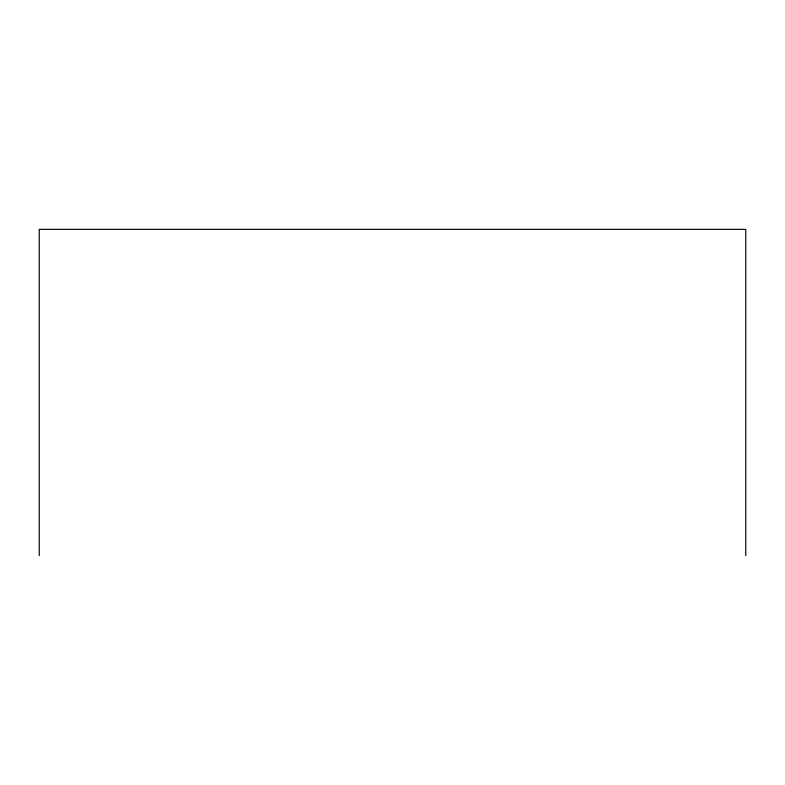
<?xml version="1.0" encoding="UTF-8"?>
<svg xmlns="http://www.w3.org/2000/svg" width="785" height="785" viewBox="0 0 785 785"><rect width="100%" height="100%" fill="white"/><g stroke="black" fill="none" stroke-linecap="round" stroke-linejoin="round"><path stroke-width="1.18" d="M745.75 555.633L745.75 229.367L39.25 229.367L39.25 555.633"/></g></svg>
